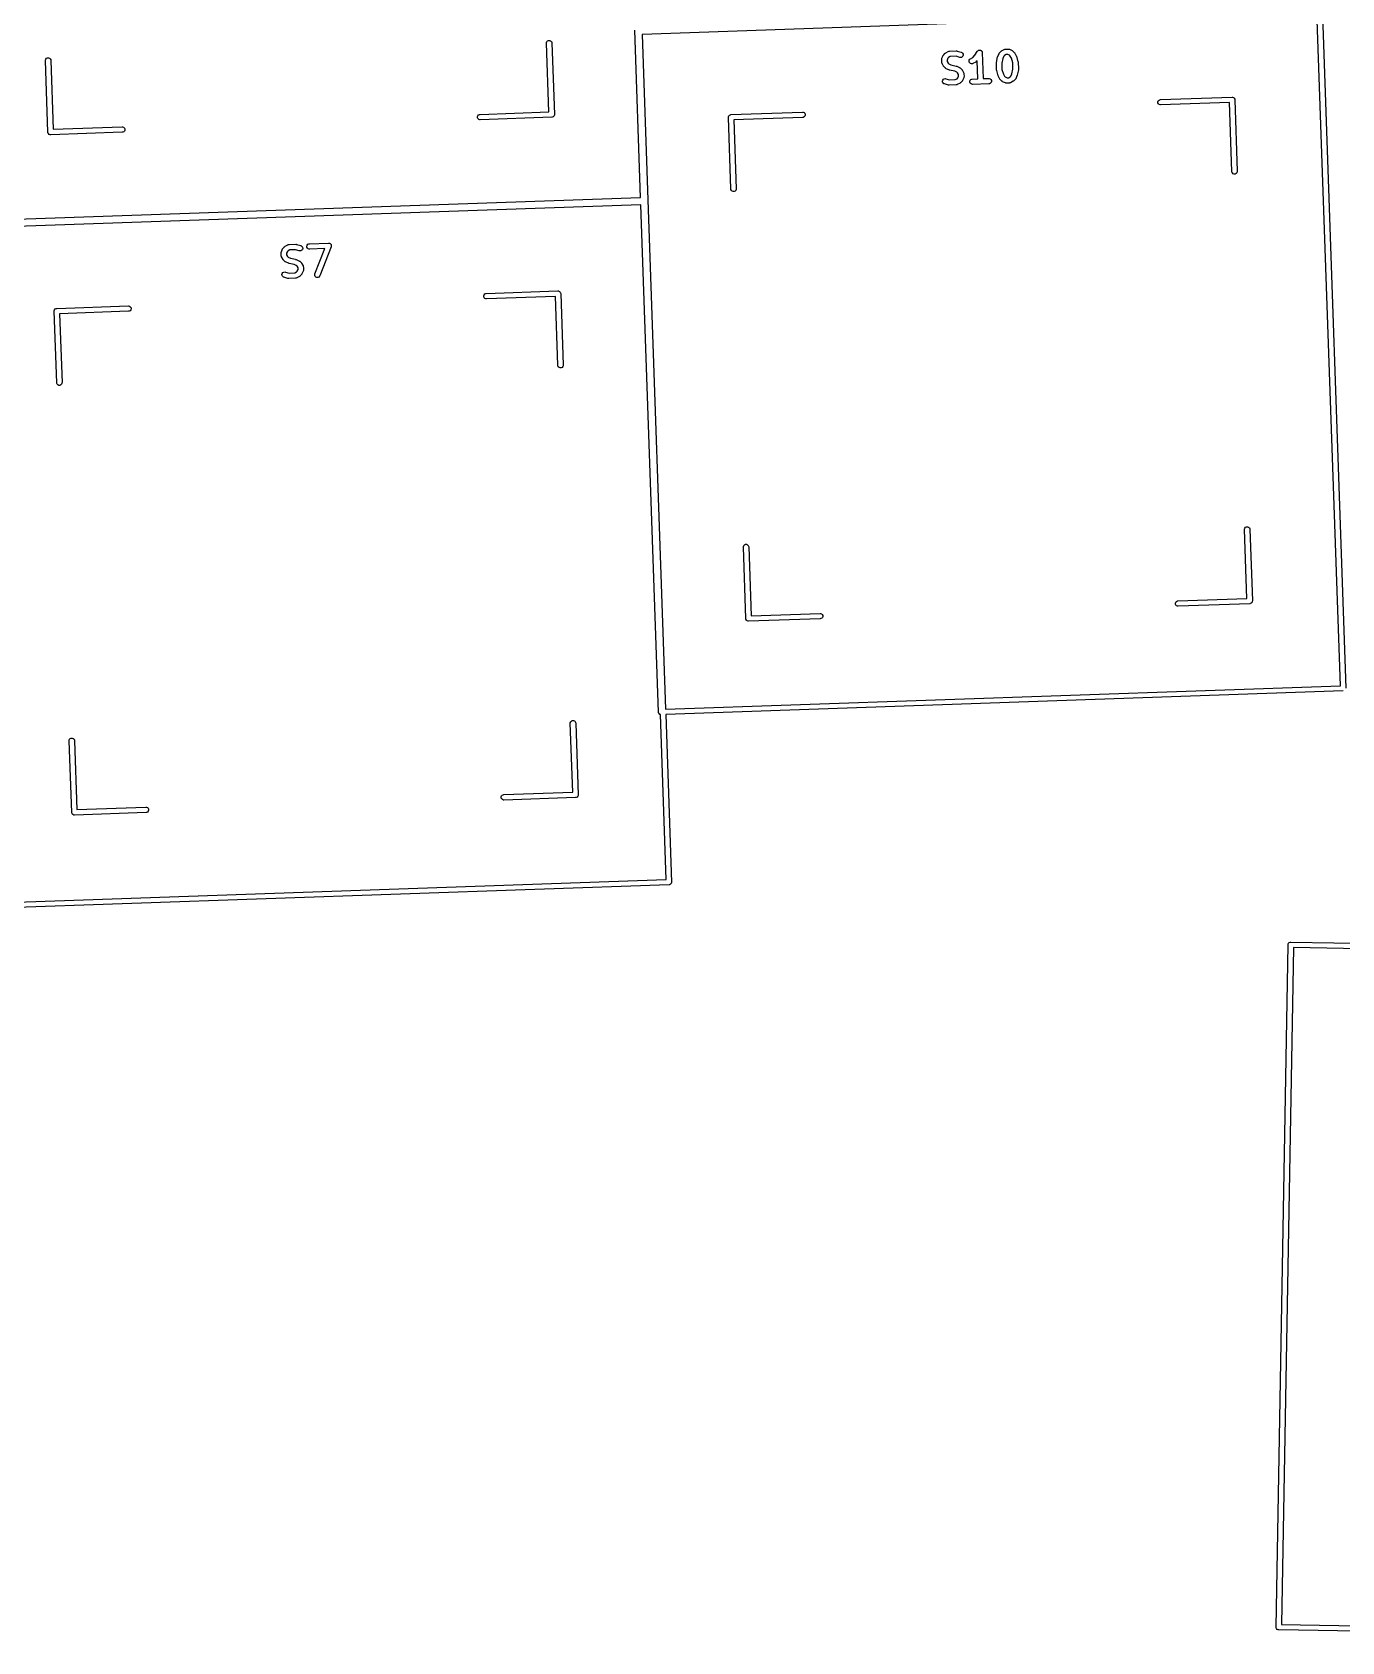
# Model space of a CAD drawing. Header units: inches. Extents: x 3.87 to 9.44, y -6.64 to -2.9.
# Drawn here: x 5.577 to 7.017, y -6.196 to -4.428 of the extents above; entities that cross this region are included whole.
import ezdxf

# ---------------------------------------------------------------- set-up
doc = ezdxf.new("R2010")
doc.units = ezdxf.units.IN
doc.header["$MEASUREMENT"] = 0
doc.layers.add('Dwgs.User', color=9, linetype='CONTINUOUS', true_color=0xc2c2c2)

msp = doc.modelspace()

# ---------------------------------------------------------------- linework, layer by layer
at = {"layer": 'Dwgs.User', "linetype": 'CONTINUOUS'}
for p, q in [((6.9892, -4.404), (6.2475, -4.4299)), ((7.0151, -5.1457), (6.9892, -4.404)), ((6.9949, -4.3989), (7.0211, -5.1484)), ((6.1425, -4.4389), (6.1429, -4.4378)), ((6.1425, -4.4395), (6.1425, -4.4389)), ((6.1451, -4.5152), (6.1425, -4.4395)), ((6.1429, -4.4378), (6.1437, -4.437)), ((6.1437, -4.437), (6.1447, -4.4365)), ((6.1447, -4.4365), (6.1459, -4.4365)), ((6.1459, -4.4365), (6.147, -4.4369)), ((6.147, -4.4369), (6.1478, -4.4376)), ((6.1478, -4.4376), (6.1483, -4.4387)), ((6.1483, -4.4387), (6.1484, -4.4393)), ((6.1484, -4.4393), (6.1511, -4.518)), ((6.2459, -4.6092), (6.2395, -4.4253)), ((6.2475, -4.4299), (6.2539, -4.6119)), ((5.5916, -4.4581), (5.5921, -4.4571)), ((5.5921, -4.4571), (5.5928, -4.4562)), ((5.5928, -4.4562), (5.5939, -4.4557)), ((5.5939, -4.4557), (5.595, -4.4557)), ((5.595, -4.4557), (5.5961, -4.4561)), ((5.5961, -4.4561), (5.597, -4.4569)), ((5.597, -4.4569), (5.5974, -4.4579)), ((6.5768, -4.457), (6.5769, -4.4569)), ((6.5768, -4.4576), (6.5768, -4.457)), ((6.5769, -4.4606), (6.5768, -4.4576)), ((6.5769, -4.4568), (6.5771, -4.4562)), ((6.5769, -4.4569), (6.5769, -4.4568)), ((6.5771, -4.4562), (6.5785, -4.4532)), ((6.5785, -4.4532), (6.5786, -4.4529)), ((6.5786, -4.4529), (6.5787, -4.4528)), ((6.5786, -4.4529), (6.5786, -4.4529)), ((6.5787, -4.4527), (6.5788, -4.4526)), ((6.5787, -4.4528), (6.5787, -4.4527)), ((6.5788, -4.4526), (6.579, -4.4524)), ((6.579, -4.4524), (6.5804, -4.4509)), ((6.5804, -4.4509), (6.5806, -4.4507)), ((6.5806, -4.4507), (6.5807, -4.4506)), ((6.5807, -4.4506), (6.5808, -4.4505)), ((6.5808, -4.4505), (6.5809, -4.4505)), ((6.5809, -4.4504), (6.5812, -4.4503)), ((6.5809, -4.4505), (6.5809, -4.4504)), ((6.5812, -4.4503), (6.5841, -4.4487)), ((6.5836, -4.4561), (6.5827, -4.4581)), ((6.5844, -4.4552), (6.5836, -4.4561)), ((6.5841, -4.4487), (6.5847, -4.4485)), ((6.5863, -4.4542), (6.5844, -4.4552)), ((6.5847, -4.4485), (6.5848, -4.4484)), ((6.5848, -4.4484), (6.5849, -4.4484)), ((6.5849, -4.4484), (6.5854, -4.4483)), ((6.5854, -4.4483), (6.5929, -4.4481)), ((6.5927, -4.454), (6.5863, -4.4542)), ((6.5967, -4.4552), (6.5927, -4.454)), ((6.5929, -4.4481), (6.5932, -4.4481)), ((6.5932, -4.4481), (6.5933, -4.4481)), ((6.5933, -4.4481), (6.5934, -4.4481)), ((6.5934, -4.4481), (6.5935, -4.4481)), ((6.5935, -4.4481), (6.5936, -4.4481)), ((6.5936, -4.4481), (6.5939, -4.4482)), ((6.5939, -4.4482), (6.5984, -4.4495)), ((6.5973, -4.4553), (6.5967, -4.4552)), ((6.5985, -4.4552), (6.5973, -4.4553)), ((6.5984, -4.4495), (6.599, -4.4497)), ((6.5995, -4.4546), (6.5985, -4.4552)), ((6.599, -4.4497), (6.5998, -4.4505)), ((6.6002, -4.4537), (6.5995, -4.4546)), ((6.5998, -4.4505), (6.6004, -4.4515)), ((6.6005, -4.4526), (6.6002, -4.4537)), ((6.6004, -4.4515), (6.6005, -4.4526)), ((6.6072, -4.4581), (6.6079, -4.4572)), ((6.6079, -4.4572), (6.6084, -4.4568)), ((6.6084, -4.4568), (6.6109, -4.4555)), ((6.6109, -4.4555), (6.6133, -4.4529)), ((6.6133, -4.4529), (6.616, -4.4486)), ((6.616, -4.4486), (6.6163, -4.4481)), ((6.616, -4.4486), (6.616, -4.4486)), ((6.616, -4.4486), (6.616, -4.4486)), ((6.616, -4.4486), (6.616, -4.4486)), ((6.6163, -4.4481), (6.6166, -4.4479)), ((6.6166, -4.4479), (6.6168, -4.4477)), ((6.6168, -4.4477), (6.617, -4.4476)), ((6.617, -4.4476), (6.6173, -4.4474)), ((6.6173, -4.4474), (6.6176, -4.4474)), ((6.6176, -4.4474), (6.6178, -4.4472)), ((6.6178, -4.4472), (6.6181, -4.4472)), ((6.6181, -4.4472), (6.6184, -4.4472)), ((6.6184, -4.4472), (6.6187, -4.4472)), ((6.6187, -4.4472), (6.619, -4.4472)), ((6.619, -4.4472), (6.6193, -4.4473)), ((6.6193, -4.4473), (6.6195, -4.4474)), ((6.6195, -4.4474), (6.6198, -4.4475)), ((6.6198, -4.4475), (6.6201, -4.4476)), ((6.6201, -4.4476), (6.6203, -4.4478)), ((6.6203, -4.4478), (6.6205, -4.448)), ((6.6205, -4.448), (6.6207, -4.4482)), ((6.6207, -4.4482), (6.6209, -4.4484)), ((6.6209, -4.4484), (6.621, -4.4487)), ((6.621, -4.4487), (6.6212, -4.4489)), ((6.6212, -4.4489), (6.6213, -4.4492)), ((6.6213, -4.4492), (6.6214, -4.4494)), ((6.6214, -4.4494), (6.6215, -4.45)), ((6.6215, -4.45), (6.6215, -4.45)), ((6.6215, -4.45), (6.6215, -4.45)), ((6.6215, -4.45), (6.6215, -4.45)), ((6.6215, -4.45), (6.6225, -4.4785)), ((6.637, -4.4608), (6.6383, -4.4547)), ((6.6383, -4.4547), (6.6384, -4.4544)), ((6.6383, -4.4547), (6.6383, -4.4547)), ((6.6383, -4.4547), (6.6383, -4.4547)), ((6.6384, -4.4544), (6.6385, -4.4542)), ((6.6385, -4.4541), (6.6399, -4.4511)), ((6.6385, -4.4542), (6.6385, -4.4541)), ((6.6385, -4.4541), (6.6385, -4.4541)), ((6.6399, -4.4511), (6.6401, -4.4508)), ((6.6401, -4.4507), (6.6402, -4.4506)), ((6.6401, -4.4508), (6.6401, -4.4507)), ((6.6402, -4.4506), (6.6403, -4.4505)), ((6.6402, -4.4506), (6.6402, -4.4506)), ((6.6403, -4.4505), (6.6404, -4.4503)), ((6.6404, -4.4503), (6.6419, -4.4487)), ((6.6419, -4.4487), (6.6421, -4.4485)), ((6.6421, -4.4485), (6.6422, -4.4485)), ((6.6422, -4.4484), (6.6423, -4.4483)), ((6.6422, -4.4485), (6.6422, -4.4484)), ((6.6423, -4.4483), (6.6424, -4.4483)), ((6.6424, -4.4483), (6.6426, -4.4481)), ((6.6426, -4.4481), (6.6456, -4.4465)), ((6.644, -4.4563), (6.6429, -4.4616)), ((6.6451, -4.4539), (6.644, -4.4563)), ((6.6459, -4.4531), (6.6451, -4.4539)), ((6.6456, -4.4465), (6.6461, -4.4463)), ((6.6478, -4.4521), (6.6459, -4.4531)), ((6.6461, -4.4463), (6.6462, -4.4463)), ((6.6462, -4.4463), (6.6463, -4.4463)), ((6.6463, -4.4463), (6.6469, -4.4462)), ((6.6469, -4.4462), (6.6499, -4.4461)), ((6.6494, -4.452), (6.6478, -4.4521)), ((6.6514, -4.4529), (6.6494, -4.452)), ((6.6499, -4.4461), (6.6505, -4.4461)), ((6.6505, -4.4461), (6.6506, -4.4461)), ((6.6506, -4.4461), (6.6507, -4.4461)), ((6.6507, -4.4461), (6.6512, -4.4463)), ((6.6512, -4.4463), (6.6543, -4.4477)), ((6.6522, -4.4537), (6.6514, -4.4529)), ((6.6534, -4.4559), (6.6522, -4.4537)), ((6.655, -4.4612), (6.6534, -4.4559)), ((6.6543, -4.4477), (6.6545, -4.4479)), ((6.6545, -4.4479), (6.6546, -4.4479)), ((6.6546, -4.4479), (6.6547, -4.448)), ((6.6547, -4.448), (6.6548, -4.448)), ((6.6548, -4.448), (6.6548, -4.4481)), ((6.6548, -4.4481), (6.6551, -4.4483)), ((6.6551, -4.4483), (6.6566, -4.4497)), ((6.6566, -4.4497), (6.6568, -4.4499)), ((6.6568, -4.4499), (6.6569, -4.45)), ((6.6569, -4.45), (6.6569, -4.4501)), ((6.6569, -4.4501), (6.657, -4.4501)), ((6.657, -4.4501), (6.657, -4.4502)), ((6.657, -4.4502), (6.6572, -4.4505)), ((6.6572, -4.4505), (6.6588, -4.4534)), ((6.6588, -4.4534), (6.6588, -4.4534)), ((6.6588, -4.4534), (6.6588, -4.4535)), ((6.6588, -4.4535), (6.6589, -4.4537)), ((6.6589, -4.4537), (6.659, -4.4539)), ((6.659, -4.4539), (6.659, -4.4539)), ((6.659, -4.4539), (6.659, -4.454)), ((6.659, -4.454), (6.6607, -4.4599)), ((5.5916, -4.4587), (5.5916, -4.4581)), ((5.5944, -4.5374), (5.5916, -4.4587)), ((5.5974, -4.4579), (5.5975, -4.4585)), ((5.5975, -4.4585), (5.6002, -4.5342)), ((6.577, -4.4612), (6.5769, -4.4606)), ((6.577, -4.4614), (6.577, -4.4612)), ((6.577, -4.4612), (6.577, -4.4612)), ((6.5773, -4.4619), (6.577, -4.4614)), ((6.5789, -4.4648), (6.5773, -4.4619)), ((6.579, -4.4651), (6.5789, -4.4648)), ((6.5791, -4.4651), (6.579, -4.4651)), ((6.5791, -4.4652), (6.5791, -4.4651)), ((6.5792, -4.4653), (6.5791, -4.4652)), ((6.5792, -4.4654), (6.5792, -4.4653)), ((6.5794, -4.4656), (6.5792, -4.4654)), ((6.581, -4.467), (6.5794, -4.4656)), ((6.5812, -4.4672), (6.581, -4.467)), ((6.5813, -4.4673), (6.5812, -4.4672)), ((6.5814, -4.4673), (6.5813, -4.4673)), ((6.5815, -4.4674), (6.5814, -4.4673)), ((6.5818, -4.4676), (6.5815, -4.4674)), ((6.5815, -4.4674), (6.5815, -4.4674)), ((6.5848, -4.4689), (6.5818, -4.4676)), ((6.5827, -4.4581), (6.5828, -4.4597)), ((6.5828, -4.4597), (6.5838, -4.4616)), ((6.5838, -4.4616), (6.5847, -4.4624)), ((6.5847, -4.4624), (6.587, -4.4634)), ((6.5849, -4.469), (6.5848, -4.4689)), ((6.5851, -4.4691), (6.5849, -4.469)), ((6.5849, -4.469), (6.5849, -4.469)), ((6.5854, -4.4691), (6.5851, -4.4691)), ((6.5912, -4.4704), (6.5854, -4.4691)), ((6.5854, -4.4691), (6.5854, -4.4691)), ((6.5854, -4.4691), (6.5854, -4.4691)), ((6.587, -4.4634), (6.5927, -4.4647)), ((6.5935, -4.4714), (6.5912, -4.4704)), ((6.5927, -4.4647), (6.5928, -4.4647)), ((6.5928, -4.4647), (6.5928, -4.4647)), ((6.5928, -4.4647), (6.593, -4.4648)), ((6.593, -4.4648), (6.5933, -4.4648)), ((6.5933, -4.4648), (6.5933, -4.4649)), ((6.5933, -4.4649), (6.5933, -4.4649)), ((6.5933, -4.4649), (6.5964, -4.4663)), ((6.5943, -4.4722), (6.5935, -4.4714)), ((6.5954, -4.4741), (6.5943, -4.4722)), ((6.5954, -4.4757), (6.5954, -4.4741)), ((6.5964, -4.4663), (6.5966, -4.4664)), ((6.5966, -4.4664), (6.5967, -4.4664)), ((6.5967, -4.4664), (6.5968, -4.4665)), ((6.5968, -4.4665), (6.5969, -4.4666)), ((6.5969, -4.4666), (6.5969, -4.4666)), ((6.5969, -4.4666), (6.5972, -4.4668)), ((6.5972, -4.4668), (6.5987, -4.4682)), ((6.5987, -4.4682), (6.5989, -4.4685)), ((6.5989, -4.4685), (6.599, -4.4685)), ((6.599, -4.4685), (6.599, -4.4686)), ((6.599, -4.4686), (6.5991, -4.4687)), ((6.5991, -4.4687), (6.5991, -4.4687)), ((6.5991, -4.4687), (6.5993, -4.469)), ((6.5993, -4.469), (6.6009, -4.4719)), ((6.6009, -4.4719), (6.6011, -4.4725)), ((6.6011, -4.4725), (6.6011, -4.4726)), ((6.6011, -4.4726), (6.6012, -4.4727)), ((6.6012, -4.4727), (6.6013, -4.4732)), ((6.6013, -4.4732), (6.6014, -4.4762)), ((6.6069, -4.4592), (6.6072, -4.4581)), ((6.607, -4.4603), (6.6069, -4.4592)), ((6.6076, -4.4613), (6.607, -4.4603)), ((6.6085, -4.462), (6.6076, -4.4613)), ((6.6096, -4.4624), (6.6085, -4.462)), ((6.6107, -4.4622), (6.6096, -4.4624)), ((6.6112, -4.462), (6.6107, -4.4622)), ((6.6142, -4.4604), (6.6112, -4.462)), ((6.6144, -4.4603), (6.6142, -4.4604)), ((6.6145, -4.4602), (6.6144, -4.4603)), ((6.6146, -4.4602), (6.6145, -4.4602)), ((6.6147, -4.4601), (6.6146, -4.4602)), ((6.6149, -4.4598), (6.6147, -4.46)), ((6.6147, -4.46), (6.6147, -4.4601)), ((6.6159, -4.4588), (6.6149, -4.4598)), ((6.6166, -4.4787), (6.6159, -4.4588)), ((6.637, -4.4609), (6.637, -4.4608)), ((6.637, -4.4611), (6.637, -4.4609)), ((6.637, -4.4609), (6.637, -4.4609)), ((6.637, -4.4613), (6.637, -4.4611)), ((6.637, -4.4614), (6.637, -4.4613)), ((6.637, -4.4615), (6.637, -4.4614)), ((6.6372, -4.469), (6.637, -4.4615)), ((6.6372, -4.4691), (6.6372, -4.469)), ((6.6373, -4.4693), (6.6372, -4.4691)), ((6.6372, -4.4691), (6.6372, -4.4691)), ((6.6373, -4.4696), (6.6373, -4.4693)), ((6.6373, -4.4697), (6.6373, -4.4696)), ((6.6373, -4.4696), (6.6373, -4.4696)), ((6.639, -4.4756), (6.6373, -4.4697)), ((6.6429, -4.4616), (6.6431, -4.4684)), ((6.6431, -4.4684), (6.6446, -4.4737)), ((6.6446, -4.4737), (6.6459, -4.4759)), ((6.653, -4.4757), (6.6541, -4.4734)), ((6.6541, -4.4734), (6.6552, -4.468)), ((6.6552, -4.468), (6.655, -4.4612)), ((6.6597, -4.4752), (6.6596, -4.4755)), ((6.6598, -4.4749), (6.6597, -4.475)), ((6.6597, -4.475), (6.6597, -4.475)), ((6.6597, -4.475), (6.6597, -4.4752)), ((6.6611, -4.4689), (6.6598, -4.4749)), ((6.6607, -4.4599), (6.6608, -4.46)), ((6.6608, -4.46), (6.6608, -4.4601)), ((6.6608, -4.4601), (6.6608, -4.4603)), ((6.6608, -4.4603), (6.6608, -4.4605)), ((6.6608, -4.4605), (6.6608, -4.4605)), ((6.6608, -4.4605), (6.6609, -4.4606)), ((6.6609, -4.4606), (6.6611, -4.4681)), ((6.6611, -4.4681), (6.6611, -4.4682)), ((6.6611, -4.4682), (6.6611, -4.4683)), ((6.6611, -4.4683), (6.6611, -4.4685)), ((6.6611, -4.4685), (6.6611, -4.4687)), ((6.6611, -4.4687), (6.6611, -4.4688)), ((6.6611, -4.4688), (6.6611, -4.4689)), ((6.5776, -4.4812), (6.578, -4.4801)), ((6.5778, -4.4823), (6.5776, -4.4812)), ((6.5783, -4.4833), (6.5778, -4.4823)), ((6.578, -4.4801), (6.5787, -4.4792)), ((6.5792, -4.4841), (6.5783, -4.4833)), ((6.5787, -4.4792), (6.5797, -4.4786)), ((6.5798, -4.4843), (6.5792, -4.4841)), ((6.5797, -4.4786), (6.5809, -4.4785)), ((6.5843, -4.4856), (6.5798, -4.4843)), ((6.5809, -4.4785), (6.5814, -4.4786)), ((6.5814, -4.4786), (6.5855, -4.4798)), ((6.5846, -4.4857), (6.5843, -4.4856)), ((6.5847, -4.4857), (6.5846, -4.4857)), ((6.5848, -4.4857), (6.5847, -4.4857)), ((6.5849, -4.4857), (6.5848, -4.4857)), ((6.5852, -4.4858), (6.5849, -4.4857)), ((6.5849, -4.4857), (6.5849, -4.4857)), ((6.5927, -4.4855), (6.5852, -4.4858)), ((6.5855, -4.4798), (6.5918, -4.4796)), ((6.5918, -4.4796), (6.5937, -4.4786)), ((6.5933, -4.4854), (6.5927, -4.4855)), ((6.5934, -4.4854), (6.5933, -4.4854)), ((6.5935, -4.4854), (6.5934, -4.4854)), ((6.594, -4.4851), (6.5935, -4.4854)), ((6.5937, -4.4786), (6.5945, -4.4777)), ((6.597, -4.4835), (6.594, -4.4851)), ((6.5945, -4.4777), (6.5954, -4.4757)), ((6.5972, -4.4834), (6.597, -4.4835)), ((6.5973, -4.4833), (6.5972, -4.4834)), ((6.5974, -4.4833), (6.5973, -4.4833)), ((6.5975, -4.4832), (6.5974, -4.4833)), ((6.5977, -4.4829), (6.5975, -4.4831)), ((6.5975, -4.4831), (6.5975, -4.4832)), ((6.5992, -4.4814), (6.5977, -4.4829)), ((6.5994, -4.4812), (6.5992, -4.4814)), ((6.5995, -4.481), (6.5994, -4.4811)), ((6.5994, -4.4811), (6.5994, -4.4812)), ((6.5996, -4.4809), (6.5995, -4.4809)), ((6.5995, -4.4809), (6.5995, -4.481)), ((6.5997, -4.4806), (6.5996, -4.4809)), ((6.6011, -4.4776), (6.5997, -4.4806)), ((6.6013, -4.477), (6.6011, -4.4776)), ((6.6014, -4.4762), (6.6013, -4.4768)), ((6.6013, -4.4768), (6.6013, -4.4769)), ((6.6013, -4.4769), (6.6013, -4.477)), ((6.6077, -4.4814), (6.6081, -4.4804)), ((6.6077, -4.4826), (6.6077, -4.4814)), ((6.6082, -4.4836), (6.6077, -4.4826)), ((6.6081, -4.4804), (6.6089, -4.4795)), ((6.6091, -4.4844), (6.6082, -4.4836)), ((6.6089, -4.4795), (6.6099, -4.479)), ((6.6101, -4.4848), (6.6091, -4.4844)), ((6.6099, -4.479), (6.6105, -4.479)), ((6.6107, -4.4849), (6.6101, -4.4848)), ((6.6105, -4.479), (6.6166, -4.4787)), ((6.6287, -4.4842), (6.6107, -4.4849)), ((6.6225, -4.4785), (6.6285, -4.4783)), ((6.6285, -4.4783), (6.6291, -4.4784)), ((6.6293, -4.4842), (6.6287, -4.4842)), ((6.6291, -4.4784), (6.6302, -4.4788)), ((6.6303, -4.4837), (6.6293, -4.4842)), ((6.6302, -4.4788), (6.631, -4.4796)), ((6.6311, -4.4828), (6.6303, -4.4837)), ((6.631, -4.4796), (6.6315, -4.4806)), ((6.6315, -4.4818), (6.6311, -4.4828)), ((6.6315, -4.4806), (6.6315, -4.4818)), ((6.6391, -4.4757), (6.639, -4.4756)), ((6.6392, -4.4759), (6.6391, -4.4757)), ((6.6391, -4.4757), (6.6391, -4.4757)), ((6.6393, -4.4762), (6.6392, -4.4759)), ((6.6409, -4.4792), (6.6393, -4.4762)), ((6.6393, -4.4762), (6.6393, -4.4762)), ((6.6393, -4.4762), (6.6393, -4.4762)), ((6.6411, -4.4794), (6.6409, -4.4792)), ((6.6411, -4.4795), (6.6411, -4.4794)), ((6.6412, -4.4796), (6.6411, -4.4795)), ((6.6412, -4.4797), (6.6412, -4.4796)), ((6.6413, -4.4797), (6.6412, -4.4797)), ((6.6415, -4.4799), (6.6413, -4.4797)), ((6.643, -4.4814), (6.6415, -4.4799)), ((6.6433, -4.4815), (6.643, -4.4814)), ((6.6433, -4.4816), (6.6433, -4.4815)), ((6.6434, -4.4817), (6.6433, -4.4816)), ((6.6435, -4.4817), (6.6434, -4.4817)), ((6.6436, -4.4817), (6.6435, -4.4817)), ((6.6438, -4.4819), (6.6436, -4.4817)), ((6.6469, -4.4833), (6.6438, -4.4819)), ((6.6459, -4.4759), (6.6467, -4.4767)), ((6.6467, -4.4767), (6.6487, -4.4776)), ((6.6474, -4.4835), (6.6469, -4.4833)), ((6.6475, -4.4835), (6.6474, -4.4835)), ((6.6476, -4.4835), (6.6475, -4.4835)), ((6.6482, -4.4836), (6.6476, -4.4835)), ((6.6512, -4.4834), (6.6482, -4.4836)), ((6.6487, -4.4776), (6.6503, -4.4776)), ((6.6503, -4.4776), (6.6522, -4.4765)), ((6.6518, -4.4834), (6.6512, -4.4834)), ((6.6519, -4.4833), (6.6518, -4.4834)), ((6.652, -4.4833), (6.6519, -4.4833)), ((6.6525, -4.4831), (6.652, -4.4833)), ((6.6522, -4.4765), (6.653, -4.4757)), ((6.6554, -4.4815), (6.6525, -4.4831)), ((6.6557, -4.4813), (6.6554, -4.4815)), ((6.6558, -4.4813), (6.6557, -4.4813)), ((6.6559, -4.4812), (6.6558, -4.4812)), ((6.6558, -4.4812), (6.6558, -4.4813)), ((6.656, -4.4811), (6.6559, -4.4812)), ((6.6562, -4.4809), (6.656, -4.4811)), ((6.6576, -4.4794), (6.6562, -4.4809)), ((6.6578, -4.4791), (6.6576, -4.4794)), ((6.6579, -4.4791), (6.6578, -4.4791)), ((6.658, -4.4789), (6.6579, -4.479)), ((6.6579, -4.479), (6.6579, -4.4791)), ((6.6582, -4.4786), (6.658, -4.4788)), ((6.658, -4.4788), (6.658, -4.4789)), ((6.6596, -4.4755), (6.6582, -4.4786)), ((6.6596, -4.4755), (6.6596, -4.4755)), ((6.6596, -4.4755), (6.6596, -4.4755)), ((6.8145, -4.5041), (6.8149, -4.503)), ((6.8145, -4.5052), (6.8145, -4.5041)), ((6.815, -4.5063), (6.8145, -4.5052)), ((6.8149, -4.503), (6.8157, -4.5021)), ((6.8158, -4.5071), (6.815, -4.5063)), ((6.8157, -4.5021), (6.8167, -4.5017)), ((6.8169, -4.5075), (6.8158, -4.5071)), ((6.8167, -4.5017), (6.8173, -4.5016)), ((6.8175, -4.5075), (6.8169, -4.5075)), ((6.8173, -4.5016), (6.896, -4.4988)), ((6.8932, -4.5048), (6.8175, -4.5075)), ((6.8959, -4.5806), (6.8932, -4.5048)), ((6.896, -4.4988), (6.8965, -4.4989)), ((6.8965, -4.4989), (6.8976, -4.4993)), ((6.8976, -4.4993), (6.8985, -4.5001)), ((6.8985, -4.5001), (6.8989, -4.5011)), ((6.8989, -4.5011), (6.899, -4.5017)), ((6.899, -4.5017), (6.9018, -4.5804)), ((6.0665, -4.5203), (6.067, -4.5193)), ((6.0666, -4.5215), (6.0665, -4.5203)), ((6.0671, -4.5225), (6.0666, -4.5215)), ((6.067, -4.5193), (6.0677, -4.5184)), ((6.0679, -4.5233), (6.0671, -4.5225)), ((6.0677, -4.5184), (6.0688, -4.5179)), ((6.069, -4.5237), (6.0679, -4.5233)), ((6.0688, -4.5179), (6.0694, -4.5179)), ((6.0696, -4.5238), (6.069, -4.5237)), ((6.0694, -4.5179), (6.1451, -4.5152)), ((6.1483, -4.521), (6.0696, -4.5238)), ((6.1488, -4.5209), (6.1483, -4.521)), ((6.1499, -4.5205), (6.1488, -4.5209)), ((6.1507, -4.5196), (6.1499, -4.5205)), ((6.1511, -4.5185), (6.1507, -4.5195)), ((6.1507, -4.5195), (6.1507, -4.5196)), ((6.1511, -4.518), (6.1511, -4.5185)), ((6.3423, -4.5206), (6.3427, -4.5195)), ((6.3423, -4.5211), (6.3423, -4.5206)), ((6.345, -4.5998), (6.3423, -4.5211)), ((6.3427, -4.5195), (6.3435, -4.5186)), ((6.3435, -4.5186), (6.3446, -4.5182)), ((6.3446, -4.5182), (6.3451, -4.5181)), ((6.3451, -4.5181), (6.4238, -4.5153)), ((6.424, -4.5212), (6.3483, -4.5239)), ((6.3483, -4.5239), (6.3509, -4.5996)), ((6.4238, -4.5153), (6.4244, -4.5154)), ((6.4246, -4.5212), (6.424, -4.5212)), ((6.4244, -4.5154), (6.4255, -4.5158)), ((6.4256, -4.5207), (6.4246, -4.5212)), ((6.4255, -4.5158), (6.4263, -4.5166)), ((6.4264, -4.5198), (6.4256, -4.5207)), ((6.4263, -4.5166), (6.4268, -4.5176)), ((6.4268, -4.5188), (6.4264, -4.5198)), ((6.4268, -4.5176), (6.4268, -4.5188)), ((5.5944, -4.538), (5.5944, -4.5374)), ((5.5949, -4.539), (5.5944, -4.538)), ((5.5958, -4.5398), (5.5949, -4.539)), ((5.5968, -4.5402), (5.5958, -4.5398)), ((5.5974, -4.5402), (5.5968, -4.5402)), ((5.6761, -4.5375), (5.5974, -4.5402)), ((5.6002, -4.5342), (5.6759, -4.5316)), ((5.6759, -4.5316), (5.6765, -4.5316)), ((5.6767, -4.5374), (5.6761, -4.5375)), ((5.6765, -4.5316), (5.6776, -4.532)), ((5.6777, -4.5369), (5.6767, -4.5374)), ((5.6776, -4.532), (5.6784, -4.5328)), ((5.6785, -4.5361), (5.6777, -4.5369)), ((5.6784, -4.5328), (5.6789, -4.5339)), ((5.6789, -4.535), (5.6785, -4.5361)), ((5.6789, -4.5339), (5.6789, -4.535)), ((6.8959, -4.5812), (6.8959, -4.5806)), ((6.8964, -4.5822), (6.8959, -4.5812)), ((6.9017, -4.581), (6.9013, -4.582)), ((6.9018, -4.5804), (6.9017, -4.581)), ((6.8973, -4.583), (6.8964, -4.5822)), ((6.8983, -4.5834), (6.8973, -4.583)), ((6.8995, -4.5834), (6.8983, -4.5834)), ((6.9005, -4.5829), (6.8995, -4.5834)), ((6.9013, -4.582), (6.9005, -4.5829)), ((5.5042, -4.6351), (6.2459, -4.6092)), ((6.2539, -4.6119), (6.2734, -5.1716)), ((6.3451, -4.6004), (6.345, -4.5998)), ((6.3456, -4.6014), (6.3451, -4.6004)), ((6.3464, -4.6022), (6.3456, -4.6014)), ((6.3475, -4.6026), (6.3464, -4.6022)), ((6.3487, -4.6026), (6.3475, -4.6026)), ((6.3497, -4.6021), (6.3487, -4.6026)), ((6.3505, -4.6013), (6.3497, -4.6021)), ((6.3509, -4.6002), (6.3505, -4.6013)), ((6.3509, -4.5996), (6.3509, -4.6002)), ((6.2462, -4.6171), (5.5045, -4.643)), ((6.2656, -5.1748), (6.2462, -4.6171)), ((5.8507, -4.6701), (5.8508, -4.6695)), ((5.8508, -4.6693), (5.851, -4.6687)), ((5.8508, -4.6694), (5.8508, -4.6693)), ((5.8508, -4.6695), (5.8508, -4.6694)), ((5.851, -4.6687), (5.8524, -4.6657)), ((5.8524, -4.6657), (5.8525, -4.6654)), ((5.8525, -4.6654), (5.8526, -4.6653)), ((5.8526, -4.6653), (5.8527, -4.6652)), ((5.8526, -4.6653), (5.8526, -4.6653)), ((5.8527, -4.6651), (5.8529, -4.6649)), ((5.8527, -4.6652), (5.8527, -4.6651)), ((5.8529, -4.6649), (5.8544, -4.6633)), ((5.8544, -4.6633), (5.8546, -4.6631)), ((5.8546, -4.6631), (5.8547, -4.663)), ((5.8546, -4.6631), (5.8546, -4.6631)), ((5.8547, -4.663), (5.8548, -4.663)), ((5.8548, -4.663), (5.8549, -4.6629)), ((5.8549, -4.6629), (5.8551, -4.6628)), ((5.8551, -4.6628), (5.8581, -4.6612)), ((5.8576, -4.6686), (5.8567, -4.6705)), ((5.8584, -4.6677), (5.8576, -4.6686)), ((5.8581, -4.6612), (5.8586, -4.6609)), ((5.8603, -4.6667), (5.8584, -4.6677)), ((5.8586, -4.6609), (5.8587, -4.6609)), ((5.8587, -4.6609), (5.8588, -4.6609)), ((5.8588, -4.6609), (5.8594, -4.6608)), ((5.8594, -4.6608), (5.8669, -4.6605)), ((5.8666, -4.6665), (5.8603, -4.6667)), ((5.8707, -4.6677), (5.8666, -4.6665)), ((5.8669, -4.6605), (5.8672, -4.6606)), ((5.8672, -4.6606), (5.8672, -4.6605)), ((5.8672, -4.6605), (5.8673, -4.6606)), ((5.8673, -4.6606), (5.8674, -4.6606)), ((5.8674, -4.6606), (5.8675, -4.6606)), ((5.8675, -4.6606), (5.8678, -4.6607)), ((5.8678, -4.6607), (5.8724, -4.662)), ((5.8713, -4.6678), (5.8707, -4.6677)), ((5.8724, -4.6676), (5.8713, -4.6678)), ((5.8724, -4.662), (5.8729, -4.6622)), ((5.8734, -4.6671), (5.8724, -4.6676)), ((5.8729, -4.6622), (5.8738, -4.6629)), ((5.8741, -4.6662), (5.8734, -4.6671)), ((5.8738, -4.6629), (5.8743, -4.6639)), ((5.8745, -4.6651), (5.8741, -4.6662)), ((5.8743, -4.6639), (5.8745, -4.6651)), ((5.879, -4.6625), (5.8794, -4.6614)), ((5.8791, -4.6636), (5.879, -4.6625)), ((5.8796, -4.6647), (5.8791, -4.6636)), ((5.8794, -4.6614), (5.8802, -4.6606)), ((5.8804, -4.6655), (5.8796, -4.6647)), ((5.8802, -4.6606), (5.8813, -4.6601)), ((5.8815, -4.6659), (5.8804, -4.6655)), ((5.8813, -4.6601), (5.8819, -4.66)), ((5.8821, -4.6659), (5.8815, -4.6659)), ((5.8819, -4.66), (5.9028, -4.6593)), ((5.8986, -4.6653), (5.8821, -4.6659)), ((5.8878, -4.6931), (5.8986, -4.6653)), ((5.9057, -4.6633), (5.8933, -4.6952)), ((5.9028, -4.6593), (5.9034, -4.6593)), ((5.9034, -4.6593), (5.9034, -4.6593)), ((5.9034, -4.6593), (5.9035, -4.6593)), ((5.9035, -4.6593), (5.904, -4.6595)), ((5.904, -4.6595), (5.9045, -4.6597)), ((5.9045, -4.6597), (5.9045, -4.6597)), ((5.9045, -4.6597), (5.9045, -4.6597)), ((5.9045, -4.6597), (5.9049, -4.6601)), ((5.9049, -4.6601), (5.9053, -4.6605)), ((5.9053, -4.6605), (5.9053, -4.6605)), ((5.9053, -4.6605), (5.9054, -4.6605)), ((5.9054, -4.6605), (5.9056, -4.661)), ((5.9056, -4.661), (5.9058, -4.6616)), ((5.9059, -4.6627), (5.9057, -4.6633)), ((5.9058, -4.6616), (5.9058, -4.6616)), ((5.9058, -4.6616), (5.9058, -4.6616)), ((5.9058, -4.6616), (5.9058, -4.6621)), ((5.9058, -4.6621), (5.9059, -4.6627)), ((5.9059, -4.6627), (5.9059, -4.6627)), ((5.9059, -4.6627), (5.9059, -4.6627)), ((5.8508, -4.6731), (5.8507, -4.6701)), ((5.8509, -4.6736), (5.8508, -4.6731)), ((5.851, -4.6737), (5.8509, -4.6736)), ((5.851, -4.6738), (5.851, -4.6737)), ((5.8512, -4.6744), (5.851, -4.6738)), ((5.8528, -4.6773), (5.8512, -4.6744)), ((5.853, -4.6776), (5.8528, -4.6773)), ((5.8531, -4.6777), (5.853, -4.6776)), ((5.853, -4.6776), (5.853, -4.6776)), ((5.8531, -4.6778), (5.8531, -4.6777)), ((5.8532, -4.6778), (5.8531, -4.6778)), ((5.8534, -4.6781), (5.8532, -4.6778)), ((5.8549, -4.6795), (5.8534, -4.6781)), ((5.8552, -4.6797), (5.8549, -4.6795)), ((5.8553, -4.6798), (5.8552, -4.6797)), ((5.8552, -4.6797), (5.8552, -4.6797)), ((5.8554, -4.6799), (5.8553, -4.6798)), ((5.8555, -4.6799), (5.8554, -4.6799)), ((5.8557, -4.68), (5.8555, -4.6799)), ((5.8588, -4.6814), (5.8557, -4.68)), ((5.8567, -4.6705), (5.8567, -4.6722)), ((5.8567, -4.6722), (5.8578, -4.6741)), ((5.8578, -4.6741), (5.8586, -4.6749)), ((5.8586, -4.6749), (5.8609, -4.6759)), ((5.8591, -4.6815), (5.8588, -4.6814)), ((5.8588, -4.6814), (5.8588, -4.6814)), ((5.8588, -4.6814), (5.8588, -4.6814)), ((5.8593, -4.6816), (5.8591, -4.6815)), ((5.8594, -4.6816), (5.8593, -4.6816)), ((5.8593, -4.6816), (5.8593, -4.6816)), ((5.8651, -4.6828), (5.8594, -4.6816)), ((5.8609, -4.6759), (5.8667, -4.6771)), ((5.8674, -4.6839), (5.8651, -4.6828)), ((5.8667, -4.6771), (5.8667, -4.6772)), ((5.8667, -4.6772), (5.8667, -4.6772)), ((5.8667, -4.6772), (5.867, -4.6772)), ((5.867, -4.6772), (5.8672, -4.6773)), ((5.8672, -4.6773), (5.8672, -4.6773)), ((5.8672, -4.6773), (5.8673, -4.6773)), ((5.8673, -4.6773), (5.8703, -4.6787)), ((5.8683, -4.6847), (5.8674, -4.6839)), ((5.8693, -4.6866), (5.8683, -4.6847)), ((5.8694, -4.6882), (5.8693, -4.6866)), ((5.8703, -4.6787), (5.8706, -4.6789)), ((5.8706, -4.6789), (5.8706, -4.6789)), ((5.8706, -4.6789), (5.8707, -4.679)), ((5.8707, -4.679), (5.8708, -4.679)), ((5.8708, -4.679), (5.8709, -4.6791)), ((5.8709, -4.6791), (5.8711, -4.6793)), ((5.8711, -4.6793), (5.8727, -4.6807)), ((5.8727, -4.6807), (5.8729, -4.6809)), ((5.8729, -4.6809), (5.8729, -4.681)), ((5.8729, -4.681), (5.873, -4.6811)), ((5.873, -4.6811), (5.873, -4.6811)), ((5.873, -4.6811), (5.8731, -4.6812)), ((5.8731, -4.6812), (5.8732, -4.6815)), ((5.8732, -4.6815), (5.8748, -4.6844)), ((5.8748, -4.6844), (5.8751, -4.6849)), ((5.8751, -4.6849), (5.8751, -4.685)), ((5.8751, -4.685), (5.8751, -4.6851)), ((5.8751, -4.6851), (5.8752, -4.6857)), ((5.8752, -4.6857), (5.8753, -4.6887)), ((5.8516, -4.6937), (5.8519, -4.6926)), ((5.8517, -4.6948), (5.8516, -4.6937)), ((5.8523, -4.6958), (5.8517, -4.6948)), ((5.8519, -4.6926), (5.8526, -4.6917)), ((5.8532, -4.6966), (5.8523, -4.6958)), ((5.8526, -4.6917), (5.8536, -4.6911)), ((5.8537, -4.6968), (5.8532, -4.6966)), ((5.8536, -4.6911), (5.8548, -4.691)), ((5.8582, -4.6981), (5.8537, -4.6968)), ((5.8548, -4.691), (5.8554, -4.6911)), ((5.8554, -4.6911), (5.8595, -4.6923)), ((5.8585, -4.6982), (5.8582, -4.6981)), ((5.8586, -4.6982), (5.8585, -4.6982)), ((5.8587, -4.6982), (5.8586, -4.6982)), ((5.8588, -4.6982), (5.8587, -4.6982)), ((5.8589, -4.6982), (5.8588, -4.6982)), ((5.8592, -4.6982), (5.8589, -4.6982)), ((5.8667, -4.698), (5.8592, -4.6982)), ((5.8595, -4.6923), (5.8658, -4.6921)), ((5.8658, -4.6921), (5.8677, -4.691)), ((5.8672, -4.6979), (5.8667, -4.698)), ((5.8673, -4.6978), (5.8672, -4.6979)), ((5.8674, -4.6978), (5.8673, -4.6978)), ((5.868, -4.6976), (5.8674, -4.6978)), ((5.8677, -4.691), (5.8685, -4.6902)), ((5.8709, -4.696), (5.868, -4.6976)), ((5.8685, -4.6902), (5.8694, -4.6882)), ((5.8712, -4.6958), (5.8709, -4.696)), ((5.8713, -4.6957), (5.8712, -4.6958)), ((5.8712, -4.6958), (5.8712, -4.6958)), ((5.8714, -4.6957), (5.8713, -4.6957)), ((5.8715, -4.6956), (5.8714, -4.6957)), ((5.8717, -4.6954), (5.8715, -4.6956)), ((5.8731, -4.6939), (5.8717, -4.6954)), ((5.8733, -4.6936), (5.8731, -4.6939)), ((5.8734, -4.6936), (5.8733, -4.6936)), ((5.8735, -4.6934), (5.8734, -4.6935)), ((5.8734, -4.6935), (5.8734, -4.6936)), ((5.8736, -4.6931), (5.8735, -4.6933)), ((5.8735, -4.6933), (5.8735, -4.6934)), ((5.875, -4.69), (5.8736, -4.6931)), ((5.8752, -4.6895), (5.875, -4.69)), ((5.8753, -4.6893), (5.8752, -4.6894)), ((5.8752, -4.6894), (5.8752, -4.6895)), ((5.8753, -4.6887), (5.8753, -4.6893)), ((5.8876, -4.6937), (5.8878, -4.6931)), ((5.8877, -4.6948), (5.8876, -4.6937)), ((5.8881, -4.6959), (5.8877, -4.6948)), ((5.889, -4.6967), (5.8881, -4.6959)), ((5.89, -4.6971), (5.889, -4.6967)), ((5.8912, -4.6971), (5.89, -4.6971)), ((5.8922, -4.6966), (5.8912, -4.6971)), ((5.893, -4.6958), (5.8922, -4.6966)), ((5.8933, -4.6952), (5.893, -4.6958)), ((6.0734, -4.7171), (6.0738, -4.716)), ((6.0735, -4.7182), (6.0734, -4.7171)), ((6.0739, -4.7193), (6.0735, -4.7182)), ((6.0738, -4.716), (6.0746, -4.7151)), ((6.0748, -4.7201), (6.0739, -4.7193)), ((6.0746, -4.7151), (6.0757, -4.7147)), ((6.0759, -4.7205), (6.0748, -4.7201)), ((6.0757, -4.7147), (6.0762, -4.7146)), ((6.0764, -4.7205), (6.0759, -4.7205)), ((6.0762, -4.7146), (6.1549, -4.7118)), ((6.1522, -4.7178), (6.0764, -4.7205)), ((6.1548, -4.7936), (6.1522, -4.7178)), ((6.1549, -4.7118), (6.1555, -4.7119)), ((6.1555, -4.7119), (6.1566, -4.7123)), ((6.1566, -4.7123), (6.1574, -4.7131)), ((6.1574, -4.7131), (6.1579, -4.7141)), ((6.1579, -4.7141), (6.158, -4.7147)), ((6.158, -4.7147), (6.1607, -4.7934)), ((5.6012, -4.7341), (5.6013, -4.7336)), ((5.604, -4.8128), (5.6012, -4.7341)), ((5.6013, -4.7336), (5.6017, -4.7325)), ((5.6017, -4.7325), (5.6025, -4.7316)), ((5.6025, -4.7316), (5.6035, -4.7312)), ((5.6035, -4.7312), (5.6041, -4.7311)), ((5.6041, -4.7311), (5.6828, -4.7283)), ((5.683, -4.7342), (5.6072, -4.7369)), ((5.6072, -4.7369), (5.6099, -4.8126)), ((5.6828, -4.7283), (5.6833, -4.7284)), ((5.6835, -4.7342), (5.683, -4.7342)), ((5.6833, -4.7284), (5.6844, -4.7288)), ((5.6846, -4.7337), (5.6835, -4.7342)), ((5.6844, -4.7288), (5.6853, -4.7296)), ((5.6854, -4.7328), (5.6846, -4.7337)), ((5.6853, -4.7296), (5.6857, -4.7306)), ((5.6858, -4.7318), (5.6854, -4.7328)), ((5.6857, -4.7306), (5.6858, -4.7318)), ((6.1549, -4.7942), (6.1548, -4.7936)), ((6.1607, -4.7934), (6.1607, -4.794)), ((6.1554, -4.7952), (6.1549, -4.7942)), ((6.1562, -4.796), (6.1554, -4.7952)), ((6.1573, -4.7964), (6.1562, -4.796)), ((6.1584, -4.7964), (6.1573, -4.7964)), ((6.1595, -4.7959), (6.1584, -4.7964)), ((6.1603, -4.795), (6.1595, -4.7959)), ((6.1607, -4.794), (6.1603, -4.795)), ((5.6041, -4.8134), (5.604, -4.8128)), ((5.6045, -4.8144), (5.6041, -4.8134)), ((5.6054, -4.8152), (5.6045, -4.8144)), ((5.6065, -4.8156), (5.6054, -4.8152)), ((5.6076, -4.8156), (5.6065, -4.8156)), ((5.6087, -4.8151), (5.6076, -4.8156)), ((5.6094, -4.8143), (5.6087, -4.8151)), ((5.6098, -4.8132), (5.6094, -4.8143)), ((5.6099, -4.8126), (5.6098, -4.8132)), ((6.9096, -4.9735), (6.9101, -4.9724)), ((6.9096, -4.974), (6.9096, -4.9735)), ((6.9123, -5.0498), (6.9096, -4.974)), ((6.9101, -4.9724), (6.9108, -4.9715)), ((6.9108, -4.9715), (6.9119, -4.9711)), ((6.9119, -4.9711), (6.913, -4.971)), ((6.913, -4.971), (6.9141, -4.9714)), ((6.9141, -4.9714), (6.915, -4.9722)), ((6.915, -4.9722), (6.9154, -4.9733)), ((6.9154, -4.9733), (6.9155, -4.9738)), ((6.9155, -4.9738), (6.9183, -5.0525)), ((6.3588, -4.9927), (6.3592, -4.9916)), ((6.3588, -4.9933), (6.3588, -4.9927)), ((6.3615, -5.072), (6.3588, -4.9933)), ((6.3592, -4.9916), (6.36, -4.9908)), ((6.36, -4.9908), (6.361, -4.9903)), ((6.361, -4.9903), (6.3622, -4.9903)), ((6.3622, -4.9903), (6.3633, -4.9907)), ((6.3633, -4.9907), (6.3641, -4.9915)), ((6.3641, -4.9915), (6.3646, -4.9925)), ((6.3646, -4.9925), (6.3647, -4.9931)), ((6.3647, -4.9931), (6.3673, -5.0688)), ((6.8337, -5.0549), (6.8341, -5.0538)), ((6.8337, -5.0561), (6.8337, -5.0549)), ((6.8342, -5.0571), (6.8337, -5.0561)), ((6.8341, -5.0538), (6.8349, -5.053)), ((6.8351, -5.0579), (6.8342, -5.0571)), ((6.8349, -5.053), (6.8359, -5.0525)), ((6.8361, -5.0583), (6.8351, -5.0579)), ((6.8359, -5.0525), (6.8365, -5.0524)), ((6.8367, -5.0583), (6.8361, -5.0583)), ((6.8365, -5.0524), (6.9123, -5.0498)), ((6.9154, -5.0556), (6.8367, -5.0583)), ((6.916, -5.0555), (6.9154, -5.0556)), ((6.917, -5.055), (6.916, -5.0555)), ((6.9178, -5.0542), (6.917, -5.055)), ((6.918, -5.0538), (6.9178, -5.0542)), ((6.9182, -5.0531), (6.918, -5.0538)), ((6.9183, -5.0525), (6.9182, -5.0531)), ((6.3616, -5.0726), (6.3615, -5.072)), ((6.3621, -5.0736), (6.3616, -5.0726)), ((6.3629, -5.0744), (6.3621, -5.0736)), ((6.364, -5.0748), (6.3629, -5.0744)), ((6.3646, -5.0748), (6.364, -5.0748)), ((6.4433, -5.0721), (6.3646, -5.0748)), ((6.3673, -5.0688), (6.4431, -5.0662)), ((6.4431, -5.0662), (6.4436, -5.0662)), ((6.4438, -5.072), (6.4433, -5.0721)), ((6.4436, -5.0662), (6.4447, -5.0666)), ((6.4449, -5.0715), (6.4438, -5.072)), ((6.4447, -5.0666), (6.4456, -5.0674)), ((6.4457, -5.0707), (6.4449, -5.0715)), ((6.4456, -5.0674), (6.446, -5.0684)), ((6.4461, -5.0696), (6.4457, -5.0707)), ((6.446, -5.0684), (6.4461, -5.0696)), ((6.2734, -5.1716), (7.0151, -5.1457)), ((7.0182, -5.1515), (6.2736, -5.1775)), ((6.2657, -5.1754), (6.2656, -5.1748)), ((6.2659, -5.1758), (6.2657, -5.1754)), ((6.2662, -5.1764), (6.2659, -5.1758)), ((6.267, -5.1772), (6.2662, -5.1764)), ((6.2677, -5.1775), (6.267, -5.1772)), ((6.274, -5.3587), (6.2677, -5.1775)), ((6.2736, -5.1775), (6.28, -5.3614)), ((6.1686, -5.1865), (6.169, -5.1854)), ((6.1686, -5.187), (6.1686, -5.1865)), ((6.1712, -5.2628), (6.1686, -5.187)), ((6.169, -5.1854), (6.1698, -5.1845)), ((6.1698, -5.1845), (6.1708, -5.1841)), ((6.1708, -5.1841), (6.172, -5.184)), ((6.172, -5.184), (6.1731, -5.1844)), ((6.1731, -5.1844), (6.1739, -5.1852)), ((6.1739, -5.1852), (6.1744, -5.1863)), ((6.1744, -5.1863), (6.1745, -5.1868)), ((6.1745, -5.1868), (6.1772, -5.2655)), ((5.6177, -5.2063), (5.6178, -5.2057)), ((5.6205, -5.285), (5.6177, -5.2063)), ((5.6178, -5.2057), (5.6182, -5.2046)), ((5.6182, -5.2046), (5.6189, -5.2038)), ((5.6189, -5.2038), (5.62, -5.2033)), ((5.62, -5.2033), (5.6211, -5.2033)), ((5.6211, -5.2033), (5.6222, -5.2037)), ((5.6222, -5.2037), (5.6231, -5.2045)), ((5.6231, -5.2045), (5.6235, -5.2055)), ((5.6235, -5.2055), (5.6236, -5.2061)), ((5.6236, -5.2061), (5.6263, -5.2818)), ((6.0927, -5.2679), (6.0931, -5.2668)), ((6.0927, -5.2691), (6.0927, -5.2679)), ((6.0932, -5.2701), (6.0927, -5.2691)), ((6.0931, -5.2668), (6.0938, -5.266)), ((6.094, -5.2709), (6.0932, -5.2701)), ((6.0938, -5.266), (6.0949, -5.2655)), ((6.0951, -5.2713), (6.094, -5.2709)), ((6.0949, -5.2655), (6.0955, -5.2654)), ((6.0955, -5.2654), (6.1712, -5.2628)), ((6.1744, -5.2686), (6.0957, -5.2713)), ((6.1749, -5.2685), (6.1744, -5.2686)), ((6.176, -5.268), (6.1749, -5.2685)), ((6.1768, -5.2672), (6.176, -5.268)), ((6.1771, -5.2664), (6.1768, -5.2672)), ((6.1772, -5.2661), (6.1771, -5.2664)), ((6.1772, -5.2655), (6.1772, -5.2661)), ((5.6205, -5.2855), (5.6205, -5.285)), ((5.621, -5.2866), (5.6205, -5.2855)), ((5.6219, -5.2874), (5.621, -5.2866)), ((5.6229, -5.2878), (5.6219, -5.2874)), ((5.6235, -5.2878), (5.6229, -5.2878)), ((5.7022, -5.2851), (5.6235, -5.2878)), ((5.6263, -5.2818), (5.702, -5.2792)), ((5.702, -5.2792), (5.7026, -5.2792)), ((5.7028, -5.285), (5.7022, -5.2851)), ((5.7026, -5.2792), (5.7037, -5.2796)), ((5.7038, -5.2845), (5.7028, -5.285)), ((5.7037, -5.2796), (5.7045, -5.2804)), ((5.7046, -5.2837), (5.7038, -5.2845)), ((5.7045, -5.2804), (5.705, -5.2814)), ((5.705, -5.2826), (5.7046, -5.2837)), ((5.705, -5.2814), (5.705, -5.2826)), ((6.0957, -5.2713), (6.0951, -5.2713)), ((5.5304, -5.3846), (6.274, -5.3587)), ((6.2772, -5.3645), (5.5276, -5.3906)), ((6.2778, -5.3644), (6.2772, -5.3645)), ((6.2788, -5.3639), (6.2778, -5.3644)), ((6.2796, -5.3631), (6.2788, -5.3639)), ((6.28, -5.362), (6.2796, -5.3631)), ((6.28, -5.3614), (6.28, -5.362)), ((6.9445, -6.1803), (6.9575, -5.4304)), ((6.9575, -5.4304), (6.9576, -5.4298)), ((6.9576, -5.4298), (6.9581, -5.4288)), ((6.9581, -5.4288), (6.9589, -5.428)), ((6.9589, -5.428), (6.96, -5.4276)), ((6.96, -5.4276), (6.9606, -5.4275)), ((6.9606, -5.4275), (7.7104, -5.4406)), ((6.9634, -5.4335), (6.9504, -6.1774)), ((7.7074, -5.4464), (6.9634, -5.4335)), ((6.9445, -6.1809), (6.9445, -6.1803)), ((6.9449, -6.1819), (6.9445, -6.1809)), ((6.9457, -6.1828), (6.9449, -6.1819)), ((6.9468, -6.1832), (6.9457, -6.1828)), ((6.9474, -6.1833), (6.9468, -6.1832)), ((7.6972, -6.1964), (6.9474, -6.1833)), ((6.9504, -6.1774), (7.6944, -6.1904))]:
    msp.add_line(p, q, dxfattribs=at)

doc.saveas('drawing.dxf')
